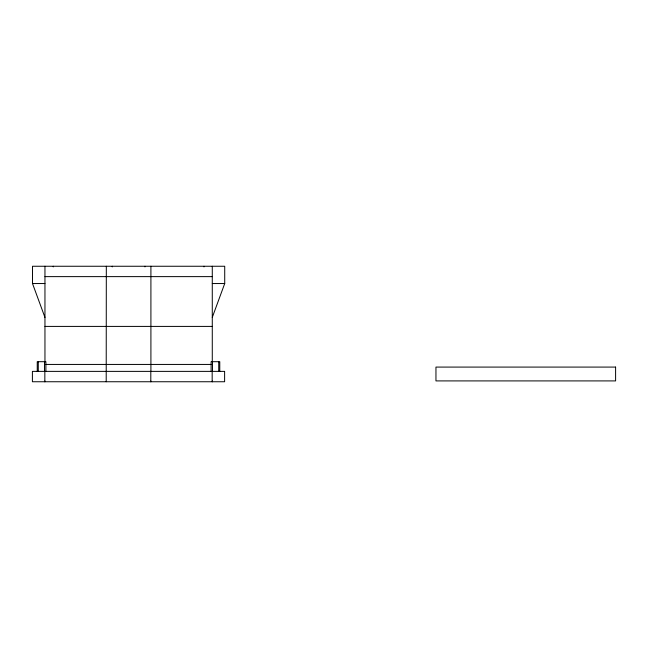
<?xml version="1.0" encoding="UTF-8"?>
<svg xmlns="http://www.w3.org/2000/svg" width="648" height="648" viewBox="0 0 648 648"><rect width="100%" height="100%" fill="white"/><g stroke="black" fill="none" stroke-linecap="round" stroke-linejoin="round"><path stroke-width="0.97" d="M212.277 317.415L224.718 283.541L224.718 266.255L32.505 266.255L32.505 283.541L44.955 317.415M44.955 276.623L212.277 276.623M32.505 283.541L44.955 283.541M212.277 283.541L224.718 283.541M44.955 326.406L212.277 326.406M45.644 364.435L211.58 364.435M219.769 371.377L219.769 361.697L211.126 361.697L211.126 371.377M218.732 361.697L218.732 371.377M212.512 361.697L212.512 371.377M212.277 266.255L212.277 362.054M212.277 381.073L212.277 381.721M212.171 371.377L212.171 381.745M203.982 266.255L203.982 266.903M150.911 266.255L150.911 371.345M150.911 381.073L150.911 381.721M150.806 371.377L150.806 381.745M144.974 266.255L144.974 266.903M112.25 266.255L112.25 266.903M106.321 266.255L106.207 381.745M53.249 266.255L53.249 266.903M45.887 371.377L45.887 361.697L37.244 361.697L37.244 371.377M44.955 266.255L44.955 362.054M44.955 381.073L44.955 381.721M44.842 371.377L44.842 381.745M44.501 361.697L44.501 371.377M38.281 361.697L38.281 371.377M615.6 367.084L435.958 367.084L435.958 380.911L615.6 380.911L615.6 367.084M224.613 371.377L32.4 371.377L32.4 381.745L224.613 381.745L224.613 371.377"/></g></svg>
